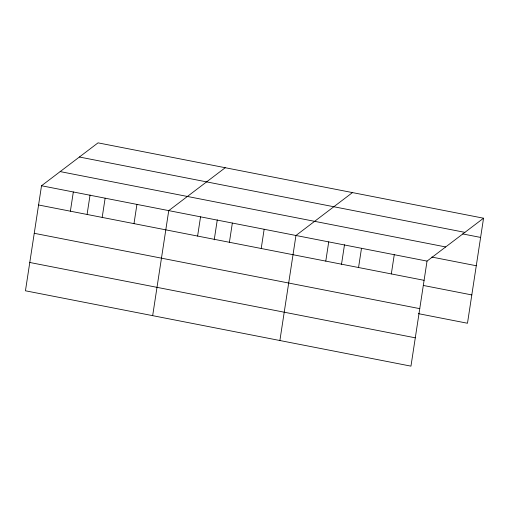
<?xml version="1.0" encoding="UTF-8"?>
<svg xmlns="http://www.w3.org/2000/svg" width="509" height="509" viewBox="0 0 509 509"><rect width="100%" height="100%" fill="white"/><g stroke="black" fill="none" stroke-linecap="round" stroke-linejoin="round"><path stroke-width="0.76" d="M41.522 185.753L25.45 290.792L410.96 366.143L427.032 261.104L483.55 218.208L98.04 142.857L41.522 185.753L427.032 261.104M70.388 211.197L73.328 191.969M87.122 214.2L90.061 195.004M102.188 217.413L105.134 198.186M133.994 223.629L136.934 204.408M152.668 315.663L168.74 210.624L225.258 167.722M197.607 236.061L200.546 216.84M214.225 239.834L217.279 219.869M229.406 242.278L232.352 223.057M261.212 248.494L264.152 229.273M279.886 340.527L295.958 235.489L352.476 192.587M325.785 261.117L328.725 241.89M341.444 264.699L344.498 244.734M358.552 267.518L361.498 248.297M391.319 273.925L394.265 254.704M483.55 218.208L467.478 323.247L418.322 313.639M79.391 157.014L464.902 232.365M462.662 233.924L480.611 237.429M60.177 171.597L445.68 246.948M431.804 257.058L476.278 265.749M38.582 204.981L424.092 280.332M423.437 285.473L471.811 294.927M34.249 233.3L419.76 308.651M29.783 262.479L415.293 337.823"/></g></svg>
